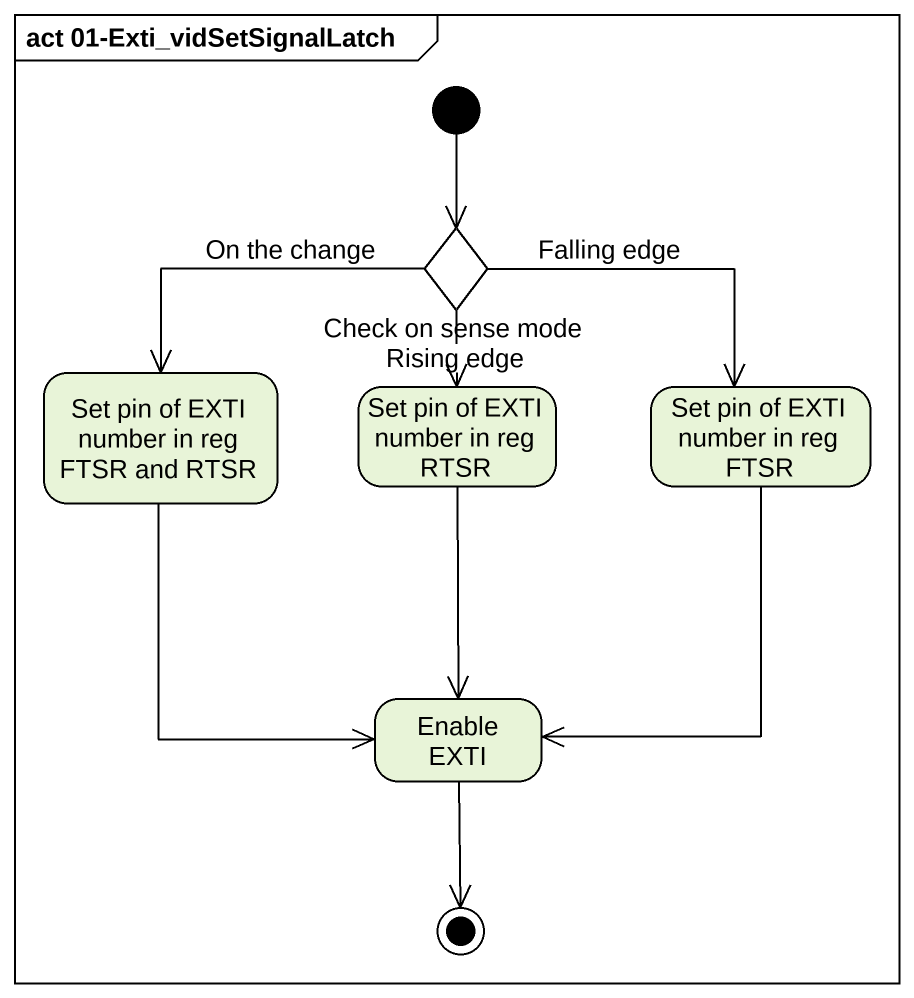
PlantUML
@startuml
mainframe act 01-Exti_vidSetSignalLatch
hide empty description
state "Check on sense mode" as Check_on_sense_mode <<choice>>
state "Set pin of EXTI number in reg FTSR and RTSR" as Set_pin_of_EXTI_number_in
state "Set pin of EXTI number in reg RTSR" as Set_pin_of_EXTI_number_in_2
state "Set pin of EXTI number in reg FTSR" as Set_pin_of_EXTI_number_in_3
state "Enable EXTI" as Enable_EXTI
[*] --> Check_on_sense_mode
Check_on_sense_mode -left-> Set_pin_of_EXTI_number_in : On the change
Check_on_sense_mode --> Set_pin_of_EXTI_number_in_2 : Rising edge
Check_on_sense_mode -right-> Set_pin_of_EXTI_number_in_3 : Falling edge
Set_pin_of_EXTI_number_in --> Enable_EXTI
Set_pin_of_EXTI_number_in_2 --> Enable_EXTI
Set_pin_of_EXTI_number_in_3 --> Enable_EXTI
Enable_EXTI --> [*]
@enduml
